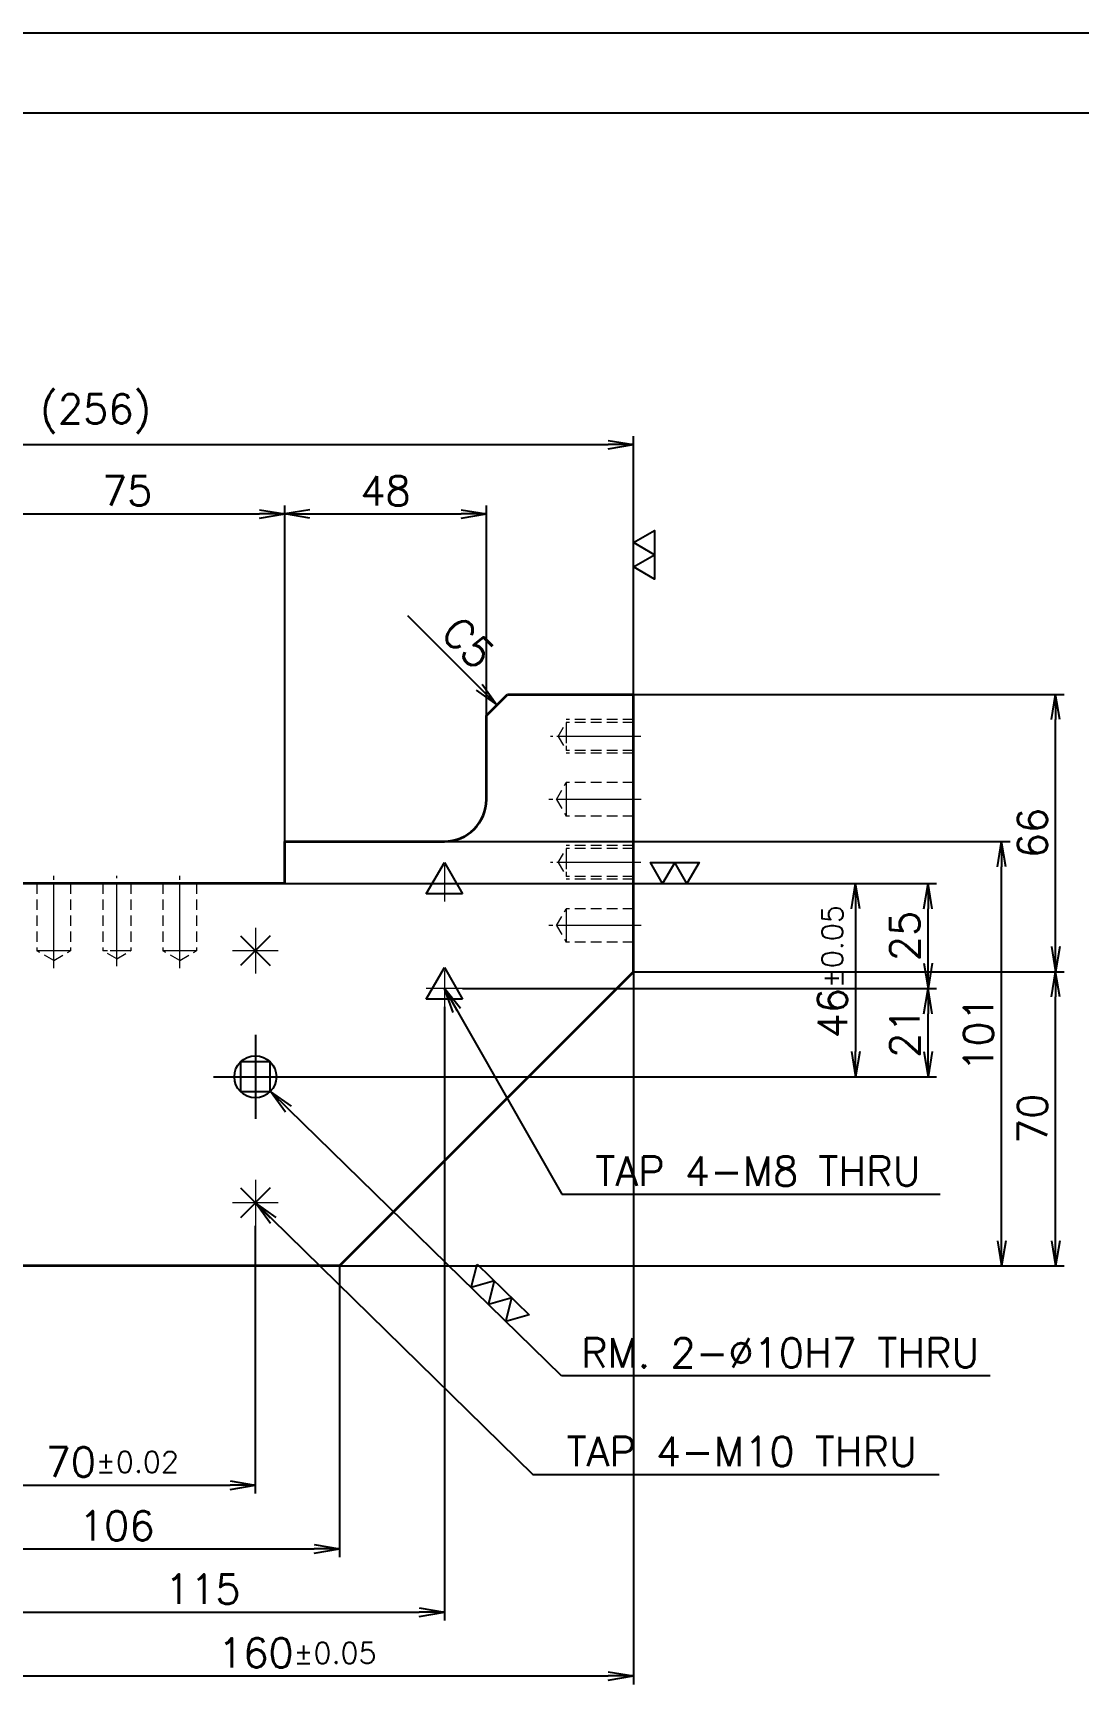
# Model space of a CAD drawing. Header units: millimetres. Extents: x 5606 to 13175, y -3239 to -2051.
# Drawn here: x 10520 to 10768.9, y -3039.7 to -2645.2 of the extents above; entities that cross this region are included whole.
import ezdxf

# ---------------------------------------------------------------- set-up
doc = ezdxf.new("R2010")
doc.units = ezdxf.units.MM
doc.linetypes.add('CENTER-HOKUTO', pattern=[23, 20, -1, 1, -1])
doc.linetypes.add('HIDDEN-HOKUTO', pattern=[3.8, 2.5, -1.3])
doc.layers.add('AM_7', color=2, linetype='CENTER-HOKUTO', lineweight=30)
doc.layers.add('AM_HID', color=1, linetype='HIDDEN-HOKUTO', lineweight=25)
doc.layers.add('title_frame', color=7, linetype='Continuous')
doc.layers.add('word_dim', color=253, linetype='Continuous')
doc.styles.get("Standard").update_dxf_attribs({"font": 'romans.shx', "bigfont": 'bigfont.shx'})
doc.dimstyles.new('RS1-2', dxfattribs={"dimscale": 2, "dimtxt": 3.5, "dimasz": 3, "dimexe": 1, "dimexo": 0, "dimgap": 1, "dimtad": 3, "dimdsep": 46, "dimtxsty": 'Standard', "dimblk1": 'OPEN', "dimblk2": 'OPEN', "dimsah": 1, "dimcen": 0, "dimclrd": 256, "dimclre": 256, "dimclrt": 3, "dimadec": 0, "dimazin": 0, "dimtfac": 1, "dimtmove": 0, "dimatfit": 3, "dimldrblk": 'OPEN', "dimfxl": 0, "dimtolj": 1, "dimtzin": 0, "dimarcsym": 0})

# ---------------------------------------------------------------- blocks, each defined once
blk = doc.blocks.new('_Open')
at = {"color": 0, "lineweight": -2}
for p, q in [((-1, 0.167), (0, 0)), ((-1, -0.167), (0, 0)), ((0, 0), (-1, 0))]:
    blk.add_line(p, q, dxfattribs=at)
blk = doc.blocks.new('*D156')
at = {"layer": 'DEFPOINTS', "color": 0, "linetype": 'Continuous', "ltscale": 2}
for p in [(10662.89, -2743.11), (10662.89, -2802.54), (10406.89, -2819.54)]:
    blk.add_point(p, dxfattribs=at)
at = {"layer": 'word_dim', "linetype": 'Continuous', "lineweight": -2, "ltscale": 2}
for p, q in [((10406.89, -2819.54), (10406.89, -2741.11)), ((10662.89, -2802.54), (10662.89, -2741.11)), ((10412.89, -2743.11), (10656.89, -2743.11))]:
    blk.add_line(p, q, dxfattribs=at)
at = {"layer": 'word_dim', "linetype": 'Continuous', "lineweight": -2, "ltscale": 2, "xscale": 6, "yscale": 6, "zscale": 6, "rotation": 180}
blk.add_blockref('_Open', (10406.89, -2743.11), dxfattribs=at)
at = {"layer": 'word_dim', "linetype": 'Continuous', "lineweight": -2, "ltscale": 2, "xscale": 6, "yscale": 6, "zscale": 6}
blk.add_blockref('_Open', (10662.89, -2743.11), dxfattribs=at)
at = {"layer": 'word_dim', "color": 3, "linetype": 'Continuous', "ltscale": 2, "insert": (10534.89, -2735.78), "char_height": 7, "attachment_point": 5}
blk.add_mtext('\\A1;(256)', dxfattribs=at)
blk = doc.blocks.new('*D158')
at = {"layer": 'DEFPOINTS', "color": 0, "linetype": 'Continuous', "ltscale": 2}
for p in [(10486.89, -2938.54), (10592.89, -2938.54), (10592.89, -3005.87)]:
    blk.add_point(p, dxfattribs=at)
at = {"layer": 'word_dim', "linetype": 'Continuous', "lineweight": -2, "ltscale": 2}
for p, q in [((10486.89, -2938.54), (10486.89, -3007.87)), ((10592.89, -2938.54), (10592.89, -3007.87)), ((10492.89, -3005.87), (10586.89, -3005.87))]:
    blk.add_line(p, q, dxfattribs=at)
at = {"layer": 'word_dim', "linetype": 'Continuous', "lineweight": -2, "ltscale": 2, "xscale": 6, "yscale": 6, "zscale": 6, "rotation": 180}
blk.add_blockref('_Open', (10486.89, -3005.87), dxfattribs=at)
at = {"layer": 'word_dim', "linetype": 'Continuous', "lineweight": -2, "ltscale": 2, "xscale": 6, "yscale": 6, "zscale": 6}
blk.add_blockref('_Open', (10592.89, -3005.87), dxfattribs=at)
at = {"layer": 'word_dim', "color": 3, "linetype": 'Continuous', "ltscale": 2, "insert": (10539.89, -3000.37), "char_height": 7, "attachment_point": 5}
blk.add_mtext('\\A1;106', dxfattribs=at)
blk = doc.blocks.new('*D161')
at = {"layer": 'DEFPOINTS', "color": 0, "linetype": 'Continuous', "ltscale": 2}
for p in [(10662.89, -2868.54), (10763.41, -2868.54), (10592.89, -2938.54)]:
    blk.add_point(p, dxfattribs=at)
at = {"layer": 'word_dim', "linetype": 'Continuous', "lineweight": -2, "ltscale": 2}
for p, q in [((10662.89, -2868.54), (10765.41, -2868.54)), ((10763.41, -2932.54), (10763.41, -2874.54)), ((10592.89, -2938.54), (10765.41, -2938.54))]:
    blk.add_line(p, q, dxfattribs=at)
at = {"layer": 'word_dim', "linetype": 'Continuous', "lineweight": -2, "ltscale": 2, "xscale": 6, "yscale": 6, "zscale": 6}
for p, rotation in [((10763.41, -2868.54), 90), ((10763.41, -2938.54), 270)]:
    blk.add_blockref('_Open', p, dxfattribs=dict(at, rotation=rotation))
at = {"layer": 'word_dim', "color": 3, "linetype": 'Continuous', "ltscale": 2, "insert": (10757.91, -2903.54), "char_height": 7, "attachment_point": 5, "rotation": 90}
blk.add_mtext('\\A1;70', dxfattribs=at)
blk = doc.blocks.new('*D162')
at = {"layer": 'DEFPOINTS', "color": 0, "linetype": 'Continuous', "ltscale": 2}
for p in [(10662.89, -2802.54), (10763.41, -2802.54), (10662.89, -2868.54)]:
    blk.add_point(p, dxfattribs=at)
at = {"layer": 'word_dim', "linetype": 'Continuous', "lineweight": -2, "ltscale": 2}
for p, q in [((10662.89, -2802.54), (10765.41, -2802.54)), ((10763.41, -2862.54), (10763.41, -2808.54)), ((10662.89, -2868.54), (10765.41, -2868.54))]:
    blk.add_line(p, q, dxfattribs=at)
at = {"layer": 'word_dim', "linetype": 'Continuous', "lineweight": -2, "ltscale": 2, "xscale": 6, "yscale": 6, "zscale": 6}
for p, rotation in [((10763.41, -2802.54), 90), ((10763.41, -2868.54), 270)]:
    blk.add_blockref('_Open', p, dxfattribs=dict(at, rotation=rotation))
at = {"layer": 'word_dim', "color": 3, "linetype": 'Continuous', "ltscale": 2, "insert": (10757.91, -2835.54), "char_height": 7, "attachment_point": 5, "rotation": 90}
blk.add_mtext('\\A1;66', dxfattribs=at)
blk = doc.blocks.new('*D165')
at = {"layer": 'DEFPOINTS', "color": 0, "linetype": 'Continuous', "ltscale": 2}
for p in [(10579.89, -2759.6), (10504.89, -2842.54), (10579.89, -2842.54)]:
    blk.add_point(p, dxfattribs=at)
at = {"layer": 'word_dim', "linetype": 'Continuous', "lineweight": -2, "ltscale": 2}
for p, q in [((10504.89, -2842.54), (10504.89, -2757.6)), ((10510.89, -2759.6), (10573.89, -2759.6)), ((10579.89, -2842.54), (10579.89, -2757.6))]:
    blk.add_line(p, q, dxfattribs=at)
at = {"layer": 'word_dim', "linetype": 'Continuous', "lineweight": -2, "ltscale": 2, "xscale": 6, "yscale": 6, "zscale": 6, "rotation": 180}
blk.add_blockref('_Open', (10504.89, -2759.6), dxfattribs=at)
at = {"layer": 'word_dim', "linetype": 'Continuous', "lineweight": -2, "ltscale": 2, "xscale": 6, "yscale": 6, "zscale": 6}
blk.add_blockref('_Open', (10579.89, -2759.6), dxfattribs=at)
at = {"layer": 'word_dim', "color": 3, "linetype": 'Continuous', "ltscale": 2, "insert": (10542.39, -2754.1), "char_height": 7, "attachment_point": 5}
blk.add_mtext('\\A1;75', dxfattribs=at)
blk = doc.blocks.new('*D166')
at = {"layer": 'DEFPOINTS', "color": 0, "linetype": 'Continuous', "ltscale": 2}
for p in [(10627.89, -2759.6), (10627.89, -2817.54), (10579.89, -2837.54)]:
    blk.add_point(p, dxfattribs=at)
at = {"layer": 'word_dim', "linetype": 'Continuous', "lineweight": -2, "ltscale": 2}
for p, q in [((10579.89, -2837.54), (10579.89, -2757.6)), ((10585.89, -2759.6), (10621.89, -2759.6)), ((10627.89, -2817.54), (10627.89, -2757.6))]:
    blk.add_line(p, q, dxfattribs=at)
at = {"layer": 'word_dim', "linetype": 'Continuous', "lineweight": -2, "ltscale": 2, "xscale": 6, "yscale": 6, "zscale": 6, "rotation": 180}
blk.add_blockref('_Open', (10579.89, -2759.6), dxfattribs=at)
at = {"layer": 'word_dim', "linetype": 'Continuous', "lineweight": -2, "ltscale": 2, "xscale": 6, "yscale": 6, "zscale": 6}
blk.add_blockref('_Open', (10627.89, -2759.6), dxfattribs=at)
at = {"layer": 'word_dim', "color": 3, "linetype": 'Continuous', "ltscale": 2, "insert": (10603.89, -2754.1), "char_height": 7, "attachment_point": 5}
blk.add_mtext('\\A1;48', dxfattribs=at)
blk = doc.blocks.new('*D168')
at = {"layer": 'DEFPOINTS', "color": 0, "linetype": 'Continuous', "ltscale": 2}
for p in [(10617.89, -2837.54), (10750.56, -2837.54), (10592.89, -2938.54)]:
    blk.add_point(p, dxfattribs=at)
at = {"layer": 'word_dim', "linetype": 'Continuous', "lineweight": -2, "ltscale": 2}
for p, q in [((10617.89, -2837.54), (10752.56, -2837.54)), ((10750.56, -2932.54), (10750.56, -2843.54)), ((10592.89, -2938.54), (10752.56, -2938.54))]:
    blk.add_line(p, q, dxfattribs=at)
at = {"layer": 'word_dim', "linetype": 'Continuous', "lineweight": -2, "ltscale": 2, "xscale": 6, "yscale": 6, "zscale": 6}
for p, rotation in [((10750.56, -2837.54), 90), ((10750.56, -2938.54), 270)]:
    blk.add_blockref('_Open', p, dxfattribs=dict(at, rotation=rotation))
at = {"layer": 'word_dim', "color": 3, "linetype": 'Continuous', "ltscale": 2, "insert": (10745.06, -2883.36), "char_height": 7, "attachment_point": 5, "rotation": 90}
blk.add_mtext('\\A1;101', dxfattribs=at)
blk = doc.blocks.new('MARK_10PIN')
at = {"color": 3, "linetype": 'Continuous'}
blk.add_lwpolyline([(-3.54, 3.54), (-3.54, -3.54), (3.54, -3.54), (3.54, 3.54)], close=True, dxfattribs=at)
blk.add_circle((0, 0), 5, dxfattribs=at)
blk = doc.blocks.new('MARK_CENTER')
at = {"color": 2, "linetype": 'CENTER-HOKUTO'}
for p, q in [((0, 10), (0, -10)), ((-10, 0), (10, 0))]:
    blk.add_line(p, q, dxfattribs=at)
blk = doc.blocks.new('MARK_M10BOLT')
at = {"color": 3, "linetype": 'Continuous'}
for p, q in [((-1.77, 1.77), (1.77, -1.77)), ((1.77, 1.77), (-1.77, -1.77))]:
    blk.add_line(p, q, dxfattribs=at)
blk = doc.blocks.new('MARK_M8BOLT')
at = {"color": 3, "linetype": 'Continuous'}
for p, q in [((-2.17, -1.25), (0, 2.5)), ((0, 2.5), (2.17, -1.25)), ((2.17, -1.25), (-2.17, -1.25))]:
    blk.add_line(p, q, dxfattribs=at)
blk = doc.blocks.new('*D173')
at = {"layer": 'DEFPOINTS', "color": 0, "linetype": 'Continuous', "ltscale": 2}
for p in [(10502.89, -2928.98), (10572.89, -2928.98), (10572.89, -2990.71)]:
    blk.add_point(p, dxfattribs=at)
at = {"layer": 'word_dim', "linetype": 'Continuous', "lineweight": -2, "ltscale": 2}
for p, q in [((10502.89, -2928.98), (10502.89, -2992.71)), ((10572.89, -2928.98), (10572.89, -2992.71)), ((10508.89, -2990.71), (10566.89, -2990.71))]:
    blk.add_line(p, q, dxfattribs=at)
at = {"layer": 'word_dim', "linetype": 'Continuous', "lineweight": -2, "ltscale": 2, "xscale": 6, "yscale": 6, "zscale": 6, "rotation": 180}
blk.add_blockref('_Open', (10502.89, -2990.71), dxfattribs=at)
at = {"layer": 'word_dim', "linetype": 'Continuous', "lineweight": -2, "ltscale": 2, "xscale": 6, "yscale": 6, "zscale": 6}
blk.add_blockref('_Open', (10572.89, -2990.71), dxfattribs=at)
at = {"layer": 'word_dim', "color": 3, "linetype": 'Continuous', "ltscale": 2, "insert": (10538.84, -2985.21), "char_height": 7, "attachment_point": 5}
blk.add_mtext('\\A1;70{\\H0.715x;%%p0.02}', dxfattribs=at)
blk = doc.blocks.new('*D176')
at = {"layer": 'DEFPOINTS', "color": 0, "linetype": 'Continuous', "ltscale": 2}
for p in [(10569.31, -2890.04), (10576.47, -2897.03)]:
    blk.add_point(p, dxfattribs=at)
at = {"layer": 'word_dim', "linetype": 'Continuous', "lineweight": -2, "ltscale": 2}
for p, q in [((10645.8, -2964.74), (10580.76, -2901.22)), ((10747.86, -2964.74), (10645.8, -2964.74))]:
    blk.add_line(p, q, dxfattribs=at)
at = {"layer": 'word_dim', "linetype": 'Continuous', "lineweight": -2, "ltscale": 2, "xscale": 6, "yscale": 6, "zscale": 6, "rotation": 135.6774302080871}
blk.add_blockref('_Open', (10576.47, -2897.03), dxfattribs=at)
at = {"layer": 'word_dim', "color": 3, "linetype": 'Continuous', "ltscale": 2, "insert": (10697.83, -2959.24), "char_height": 7, "attachment_point": 5}
blk.add_mtext('\\A1;RM. 2-∅10H7 THRU', dxfattribs=at)
blk = doc.blocks.new('shiage3')
at = {"layer": 'word_dim', "color": 3, "linetype": 'Continuous'}
for p, q in [((-1.44, 2.5), (7.22, 2.5)), ((0, 0), (-1.44, 2.5)), ((1.44, 2.5), (0, 0)), ((2.89, 0), (1.44, 2.5)), ((4.33, 2.5), (2.89, 0)), ((5.77, 0), (4.33, 2.5)), ((7.22, 2.5), (5.77, 0))]:
    blk.add_line(p, q, dxfattribs=at)
blk = doc.blocks.new('*D177')
at = {"layer": 'DEFPOINTS', "color": 0, "linetype": 'Continuous', "ltscale": 2}
for p in [(10662.89, -2868.54), (10502.89, -2928.98), (10662.89, -3036.13)]:
    blk.add_point(p, dxfattribs=at)
at = {"layer": 'word_dim', "linetype": 'Continuous', "lineweight": -2, "ltscale": 2}
for p, q in [((10662.89, -2868.54), (10662.89, -3038.13)), ((10502.89, -2928.98), (10502.89, -3038.13)), ((10508.89, -3036.13), (10656.89, -3036.13))]:
    blk.add_line(p, q, dxfattribs=at)
at = {"layer": 'word_dim', "linetype": 'Continuous', "lineweight": -2, "ltscale": 2, "xscale": 6, "yscale": 6, "zscale": 6, "rotation": 180}
blk.add_blockref('_Open', (10502.89, -3036.13), dxfattribs=at)
at = {"layer": 'word_dim', "linetype": 'Continuous', "lineweight": -2, "ltscale": 2, "xscale": 6, "yscale": 6, "zscale": 6}
blk.add_blockref('_Open', (10662.89, -3036.13), dxfattribs=at)
at = {"layer": 'word_dim', "color": 3, "linetype": 'Continuous', "ltscale": 2, "insert": (10582.89, -3030.63), "char_height": 7, "attachment_point": 5}
blk.add_mtext('\\A1;160{\\H0.715x;%%p0.05}', dxfattribs=at)
blk = doc.blocks.new('*D179')
at = {"layer": 'DEFPOINTS', "color": 0, "linetype": 'Continuous', "ltscale": 2}
for p in [(10579.89, -2847.54), (10582.89, -2893.54), (10715.79, -2893.54)]:
    blk.add_point(p, dxfattribs=at)
at = {"layer": 'word_dim', "linetype": 'Continuous', "lineweight": -2, "ltscale": 2}
for p, q in [((10579.89, -2847.54), (10717.79, -2847.54)), ((10715.79, -2853.54), (10715.79, -2887.54)), ((10582.89, -2893.54), (10717.79, -2893.54))]:
    blk.add_line(p, q, dxfattribs=at)
at = {"layer": 'word_dim', "linetype": 'Continuous', "lineweight": -2, "ltscale": 2, "xscale": 6, "yscale": 6, "zscale": 6}
for p, rotation in [((10715.79, -2847.54), 90), ((10715.79, -2893.54), 270)]:
    blk.add_blockref('_Open', p, dxfattribs=dict(at, rotation=rotation))
at = {"layer": 'word_dim', "color": 3, "linetype": 'Continuous', "ltscale": 2, "insert": (10710.29, -2868.54), "char_height": 7, "attachment_point": 5, "rotation": 90}
blk.add_mtext('\\A1;46{\\H0.715x;%%p0.05}', dxfattribs=at)
blk = doc.blocks.new('*D180')
at = {"layer": 'DEFPOINTS', "color": 0, "linetype": 'Continuous', "ltscale": 2}
for p in [(10622.21, -2872.54), (10733.03, -2872.54), (10582.89, -2893.54)]:
    blk.add_point(p, dxfattribs=at)
at = {"layer": 'word_dim', "linetype": 'Continuous', "lineweight": -2, "ltscale": 2}
for p, q in [((10622.21, -2872.54), (10735.03, -2872.54)), ((10733.03, -2887.54), (10733.03, -2878.54)), ((10582.89, -2893.54), (10735.03, -2893.54))]:
    blk.add_line(p, q, dxfattribs=at)
at = {"layer": 'word_dim', "linetype": 'Continuous', "lineweight": -2, "ltscale": 2, "xscale": 6, "yscale": 6, "zscale": 6}
for p, rotation in [((10733.03, -2872.54), 90), ((10733.03, -2893.54), 270)]:
    blk.add_blockref('_Open', p, dxfattribs=dict(at, rotation=rotation))
at = {"layer": 'word_dim', "color": 3, "linetype": 'Continuous', "ltscale": 2, "insert": (10727.53, -2883.04), "char_height": 7, "attachment_point": 5, "rotation": 90}
blk.add_mtext('\\A1;21', dxfattribs=at)
blk = doc.blocks.new('*D181')
at = {"layer": 'DEFPOINTS', "color": 0, "linetype": 'Continuous', "ltscale": 2}
for p in [(10622.21, -2847.54), (10733.03, -2847.54), (10622.21, -2872.54)]:
    blk.add_point(p, dxfattribs=at)
at = {"layer": 'word_dim', "linetype": 'Continuous', "lineweight": -2, "ltscale": 2}
for p, q in [((10622.21, -2847.54), (10735.03, -2847.54)), ((10733.03, -2866.54), (10733.03, -2853.54)), ((10622.21, -2872.54), (10735.03, -2872.54))]:
    blk.add_line(p, q, dxfattribs=at)
at = {"layer": 'word_dim', "linetype": 'Continuous', "lineweight": -2, "ltscale": 2, "xscale": 6, "yscale": 6, "zscale": 6}
for p, rotation in [((10733.03, -2847.54), 90), ((10733.03, -2872.54), 270)]:
    blk.add_blockref('_Open', p, dxfattribs=dict(at, rotation=rotation))
at = {"layer": 'word_dim', "color": 3, "linetype": 'Continuous', "ltscale": 2, "insert": (10727.53, -2860.04), "char_height": 7, "attachment_point": 5, "rotation": 90}
blk.add_mtext('\\A1;25', dxfattribs=at)
blk = doc.blocks.new('*D182')
at = {"layer": 'DEFPOINTS', "color": 0, "linetype": 'Continuous', "ltscale": 2}
for p in [(10617.89, -2876.86), (10502.89, -2928.98), (10617.89, -3020.95)]:
    blk.add_point(p, dxfattribs=at)
at = {"layer": 'word_dim', "linetype": 'Continuous', "lineweight": -2, "ltscale": 2}
for p, q in [((10617.89, -2876.86), (10617.89, -3022.95)), ((10502.89, -2928.98), (10502.89, -3022.95)), ((10508.89, -3020.95), (10611.89, -3020.95))]:
    blk.add_line(p, q, dxfattribs=at)
at = {"layer": 'word_dim', "linetype": 'Continuous', "lineweight": -2, "ltscale": 2, "xscale": 6, "yscale": 6, "zscale": 6, "rotation": 180}
blk.add_blockref('_Open', (10502.89, -3020.95), dxfattribs=at)
at = {"layer": 'word_dim', "linetype": 'Continuous', "lineweight": -2, "ltscale": 2, "xscale": 6, "yscale": 6, "zscale": 6}
blk.add_blockref('_Open', (10617.89, -3020.95), dxfattribs=at)
at = {"layer": 'word_dim', "color": 3, "linetype": 'Continuous', "ltscale": 2, "insert": (10560.39, -3015.45), "char_height": 7, "attachment_point": 5}
blk.add_mtext('\\A1;115', dxfattribs=at)

msp = doc.modelspace()

# ---------------------------------------------------------------- linework, layer by layer
at = {"color": 7, "lineweight": 35, "ltscale": 0.176777}
msp.add_line((10627.892, -2807.538), (10632.892, -2802.538), dxfattribs=at)
at = {"color": 7, "lineweight": 35}
for p, q in [((10632.892, -2802.538), (10662.892, -2802.538)), ((10662.892, -2868.538), (10662.892, -2802.538)), ((10627.892, -2827.538), (10627.892, -2807.538)), ((10579.892, -2837.538), (10617.892, -2837.538)), ((10579.892, -2847.538), (10504.892, -2847.538)), ((10662.892, -2868.538), (10592.892, -2938.538)), ((10592.892, -2938.538), (10486.892, -2938.538))]:
    msp.add_line(p, q, dxfattribs=at)
at = {"color": 7, "lineweight": 35, "ltscale": 0.25}
msp.add_line((10579.892, -2847.538), (10579.892, -2837.538), dxfattribs=at)
at = {"color": 7, "lineweight": 35}
msp.add_arc((10617.892, -2827.538), 10, 270, 0, dxfattribs=at)
at = {"layer": 'AM_7', "color": 2, "lineweight": 13}
for p, q in [((10664.684, -2812.538), (10643.181, -2812.538)), ((10664.723, -2827.538), (10642.751, -2827.538)), ((10617.892, -2843.218), (10617.892, -2851.859)), ((10664.684, -2842.538), (10643.181, -2842.538)), ((10524.892, -2867.678), (10524.892, -2845.707)), ((10539.892, -2867.249), (10539.892, -2845.746)), ((10554.892, -2867.678), (10554.892, -2845.707)), ((10622.212, -2847.538), (10613.571, -2847.538)), ((10572.892, -2858.094), (10572.892, -2868.983)), ((10664.723, -2857.538), (10642.751, -2857.538)), ((10578.336, -2863.538), (10567.447, -2863.538)), ((10617.892, -2868.218), (10617.892, -2876.859)), ((10622.212, -2872.538), (10613.571, -2872.538)), ((10572.892, -2918.094), (10572.892, -2928.983)), ((10578.336, -2923.538), (10567.447, -2923.538))]:
    msp.add_line(p, q, dxfattribs=at)
at = {"layer": 'AM_HID', "color": 1, "lineweight": 13}
for p, q in [((10662.892, -2808.538), (10646.892, -2808.538)), ((10644.973, -2812.538), (10646.892, -2809.215)), ((10644.973, -2812.538), (10646.892, -2815.862)), ((10646.892, -2809.215), (10646.892, -2814.132)), ((10662.892, -2809.215), (10646.892, -2809.215)), ((10646.892, -2810.945), (10646.892, -2815.862)), ((10662.892, -2815.862), (10646.892, -2815.862)), ((10662.892, -2816.538), (10646.892, -2816.538)), ((10644.582, -2827.538), (10646.892, -2823.538)), ((10646.892, -2823.538), (10646.892, -2829.456)), ((10662.892, -2823.538), (10646.892, -2823.538)), ((10644.582, -2827.538), (10646.892, -2831.538)), ((10646.892, -2825.62), (10646.892, -2831.538)), ((10662.892, -2831.538), (10646.892, -2831.538)), ((10644.973, -2842.538), (10646.892, -2839.215)), ((10662.892, -2838.538), (10646.892, -2838.538)), ((10646.892, -2839.215), (10646.892, -2844.132)), ((10662.892, -2839.215), (10646.892, -2839.215)), ((10644.973, -2842.538), (10646.892, -2845.862)), ((10646.892, -2840.945), (10646.892, -2845.862)), ((10520.892, -2847.538), (10520.892, -2863.538)), ((10528.892, -2847.538), (10528.892, -2863.538)), ((10536.568, -2847.538), (10536.568, -2863.538)), ((10543.215, -2847.538), (10543.215, -2863.538)), ((10550.892, -2847.538), (10550.892, -2863.538)), ((10558.892, -2847.538), (10558.892, -2863.538)), ((10662.892, -2845.862), (10646.892, -2845.862)), ((10662.892, -2846.538), (10646.892, -2846.538)), ((10644.582, -2857.538), (10646.892, -2853.538)), ((10646.892, -2853.538), (10646.892, -2859.456)), ((10662.892, -2853.538), (10646.892, -2853.538)), ((10646.892, -2855.62), (10646.892, -2861.538)), ((10644.582, -2857.538), (10646.892, -2861.538)), ((10526.809, -2863.538), (10520.892, -2863.538)), ((10524.892, -2865.848), (10520.892, -2863.538)), ((10528.892, -2863.538), (10522.974, -2863.538)), ((10524.892, -2865.848), (10528.892, -2863.538)), ((10541.485, -2863.538), (10536.568, -2863.538)), ((10539.892, -2865.457), (10536.568, -2863.538)), ((10543.215, -2863.538), (10538.298, -2863.538)), ((10539.892, -2865.457), (10543.215, -2863.538)), ((10556.809, -2863.538), (10550.892, -2863.538)), ((10554.892, -2865.848), (10550.892, -2863.538)), ((10558.892, -2863.538), (10552.974, -2863.538)), ((10554.892, -2865.848), (10558.892, -2863.538)), ((10662.892, -2861.538), (10646.892, -2861.538))]:
    msp.add_line(p, q, dxfattribs=at)
at = {"layer": 'title_frame', "color": 4}
msp.add_lwpolyline([(11064.324, -2645.193), (10224.324, -2645.193), (10224.324, -3239.193), (11064.324, -3239.193)], close=True, dxfattribs=at)
at = {"layer": 'title_frame'}
msp.add_lwpolyline([(10244.974, -2664.118), (11043.674, -2664.118), (11043.674, -3220.268), (10244.974, -3220.268)], close=True, dxfattribs=at)
at = {"layer": 'word_dim', "color": 3, "linetype": 'Continuous', "ltscale": 2}
for points in [[(10662.892, -2766.418), (10667.897, -2763.528), (10667.897, -2775.088), (10662.892, -2772.198), (10667.897, -2769.308)], [(10669.847, -2847.538), (10666.957, -2842.533), (10678.517, -2842.533), (10675.627, -2847.538), (10672.737, -2842.533)]]:
    msp.add_lwpolyline(points, close=True, dxfattribs=at)

# ---------------------------------------------------------------- block references
at = {"layer": 'word_dim', "linetype": 'Continuous', "ltscale": 2, "xscale": 2, "yscale": 2, "zscale": 2}
for name, p in [('MARK_M8BOLT', (10617.892, -2847.538)), ('MARK_M10BOLT', (10572.892, -2863.538)), ('MARK_M8BOLT', (10617.892, -2872.538)), ('MARK_M10BOLT', (10572.892, -2923.538))]:
    msp.add_blockref(name, p, dxfattribs=at)
at = {"layer": 'word_dim', "color": 3, "linetype": 'CENTER-HOKUTO', "ltscale": 2}
msp.add_blockref('MARK_CENTER', (10572.892, -2893.538), dxfattribs=at)
at = {"layer": 'word_dim', "color": 3, "linetype": 'Continuous', "ltscale": 2}
msp.add_blockref('MARK_10PIN', (10572.892, -2893.538), dxfattribs=at)
at = {"layer": 'word_dim', "color": 3, "linetype": 'Continuous', "ltscale": 2, "xscale": 2, "yscale": 2, "zscale": 2, "rotation": 315.6774302080876}
msp.add_blockref('shiage3', (10624.249, -2943.695), dxfattribs=at)

# ---------------------------------------------------------------- texts
at = {"layer": 'word_dim', "color": 3, "linetype": 'Continuous', "ltscale": 2}
msp.add_text('C5', height=7, rotation=315, dxfattribs=at).set_placement((10616.728, -2788.374))
at = {"layer": 'word_dim', "color": 3, "linetype": 'Continuous', "ltscale": 2, "char_height": 7, "attachment_point": 7}
for s, insert in [('TAP 4-M8 THRU', (10653.835, -2919.482)), ('TAP 4-M10 THRU', (10646.968, -2986.199))]:
    msp.add_mtext(s, dxfattribs=dict(at, insert=insert))

# ---------------------------------------------------------------- dimensions: what is measured, and where the dimension line sits
at = {"layer": 'word_dim', "linetype": 'Continuous', "ltscale": 2}
for base, p1, p2, text, picture, middle in [((10662.892, -2743.113), (10406.892, -2819.538), (10662.892, -2802.538), '(<>)', '*D156', (10534.892, -2735.78)), ((10662.892, -3036.133), (10502.892, -2928.983), (10662.892, -2868.538), '<>{\\H0.715x;%%p0.05}', '*D177', (10582.892, -3030.633))]:
    dim = msp.add_linear_dim(base=base, p1=p1, p2=p2, text=text, dimstyle='RS1-2', dxfattribs=at)
    dim.commit()
    dim.dimension.update_dxf_attribs({"geometry": picture, "text_midpoint": middle})
for base, p1, p2, picture, middle in [((10579.892, -2759.603), (10504.892, -2842.538), (10579.892, -2842.538), '*D165', (10542.392, -2754.103)), ((10627.892, -2759.603), (10579.892, -2837.538), (10627.892, -2817.538), '*D166', (10603.892, -2754.103)), ((10592.892, -3005.865), (10486.892, -2938.538), (10592.892, -2938.538), '*D158', (10539.892, -3000.365))]:
    dim = msp.add_linear_dim(base=base, p1=p1, p2=p2, dimstyle='RS1-2', dxfattribs=at)
    dim.commit()
    dim.dimension.update_dxf_attribs({"geometry": picture, "text_midpoint": middle})
for base, p1, p2, picture, middle in [((10763.412, -2802.538), (10662.892, -2868.538), (10662.892, -2802.538), '*D162', (10757.912, -2835.538)), ((10733.029, -2847.538), (10622.212, -2872.538), (10622.212, -2847.538), '*D181', (10727.529, -2860.038)), ((10763.412, -2868.538), (10592.892, -2938.538), (10662.892, -2868.538), '*D161', (10757.912, -2903.538)), ((10733.029, -2872.538), (10582.892, -2893.538), (10622.212, -2872.538), '*D180', (10727.529, -2883.038))]:
    dim = msp.add_linear_dim(base=base, p1=p1, p2=p2, angle=90, dimstyle='RS1-2', dxfattribs=at)
    dim.commit()
    dim.dimension.update_dxf_attribs({"geometry": picture, "text_midpoint": middle})
dim = msp.add_linear_dim(base=(10750.559, -2837.538), p1=(10592.892, -2938.538), p2=(10617.892, -2837.538), angle=90, dimstyle='RS1-2', dxfattribs=at)
dim.commit()
dim.dimension.update_dxf_attribs({"geometry": '*D168', "text_midpoint": (10750.559, -2883.358), "dimtype": 160})
dim = msp.add_linear_dim(base=(10715.79, -2893.538), p1=(10579.892, -2847.538), p2=(10582.892, -2893.538), angle=90, text='<>{\\H0.715x;%%p0.05}', dimstyle='RS1-2', dxfattribs=at)
dim.commit()
dim.dimension.update_dxf_attribs({"geometry": '*D179', "text_midpoint": (10715.79, -2868.538), "dimtype": 160})
dim = msp.add_linear_dim(base=(10617.892, -3020.952), p1=(10502.892, -2928.983), p2=(10617.892, -2876.859), dimstyle='RS1-2', dxfattribs=at)
dim.commit()
dim.dimension.update_dxf_attribs({"geometry": '*D182', "text_midpoint": (10560.392, -3020.952), "dimtype": 160})
dim = msp.add_diameter_dim_2p(p1=(10569.315, -2890.045), p2=(10576.469, -2897.032), text='RM. 2-<>H7 THRU', dimstyle='RS1-2', override={"dimtoh": 1, "dimtofl": 0}, dxfattribs=at)
dim.commit()
dim.dimension.update_dxf_attribs({"geometry": '*D176', "text_midpoint": (10697.829, -2964.738), "dimtype": 163})
dim = msp.add_linear_dim(base=(10572.892, -2990.715), p1=(10502.892, -2928.983), p2=(10572.892, -2928.983), text='<>{\\H0.715x;%%p0.02}', dimstyle='RS1-2', dxfattribs=at)
dim.commit()
dim.dimension.update_dxf_attribs({"geometry": '*D173', "text_midpoint": (10538.837, -2990.715), "dimtype": 160})

# ---------------------------------------------------------------- leaders
at = {"layer": 'word_dim', "linetype": 'Continuous'}
msp.add_leader([(10630.392, -2805.038), (10609.178, -2783.825)], dimstyle='RS1-2', dxfattribs=at)
at = {"layer": 'word_dim', "linetype": 'Continuous', "ltscale": 2, "annotation_type": 0, "has_hookline": 1, "hookline_direction": 0}
for points, text_width in [([(10617.892, -2872.538), (10645.835, -2921.482), (10651.835, -2921.482)], 82.067), ([(10572.892, -2923.538), (10638.968, -2988.199), (10644.968, -2988.199)], 88.733)]:
    msp.add_leader(points, dimstyle='RS1-2', dxfattribs=dict(at, text_width=text_width))

doc.saveas('drawing.dxf')
